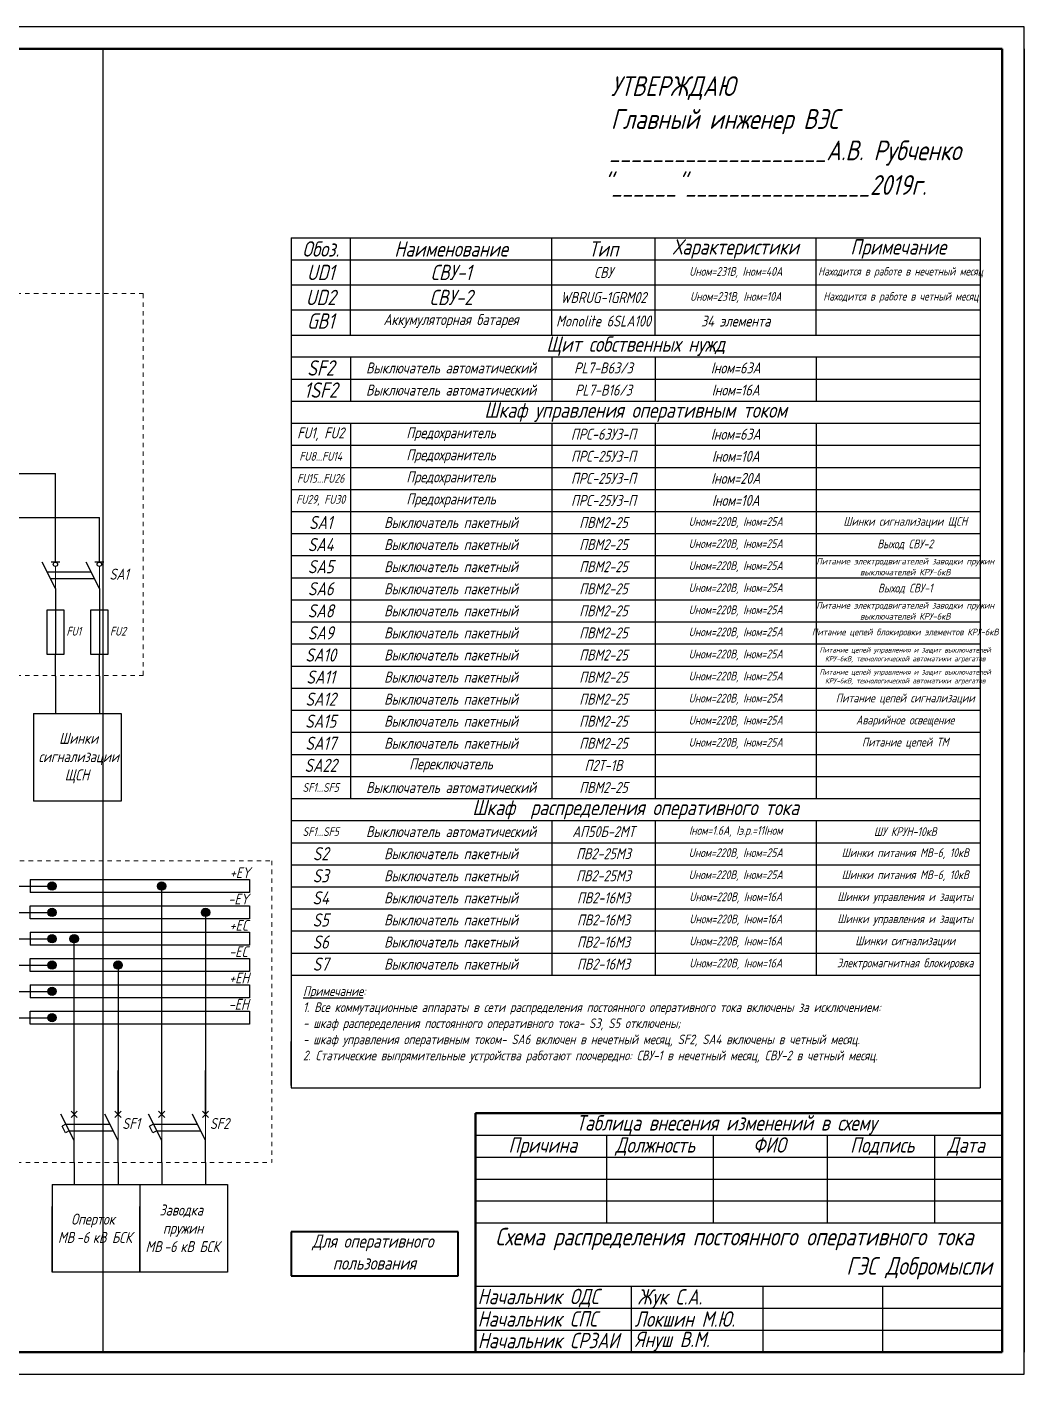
# Model space of a CAD drawing. Header units: millimetres. Extents: x 9 to 3294, y -207 to 2229.
# Drawn here: x 3066.6 to 3293.9, y 1921.9 to 2228.9 of the extents above; entities that cross this region are included whole.
import ezdxf

# ---------------------------------------------------------------- set-up
doc = ezdxf.new("R2010")
doc.units = ezdxf.units.MM
doc.linetypes.add('JIS_02_1.0', pattern=[2, 1, -1])
doc.layers.add('Разрывы', color=14, linetype='Continuous', lineweight=13)
doc.layers.add('Рамка', color=70, linetype='Continuous', plot=False)
doc.styles.add('eskdw', font='gost_0.ttf', dxfattribs={"oblique": 15})
doc.styles.get("Standard").update_dxf_attribs({"font": 'gost_0.ttf', "oblique": 15, "height": 2.5})

msp = doc.modelspace()

# ---------------------------------------------------------------- hatches: boundary and pattern name
h = msp.add_hatch(color=256)
edge = h.paths.add_edge_path()
edge.add_arc((3072.32, 2033.16), 0.957, 0, 360)
h = msp.add_hatch(color=256)
edge = h.paths.add_edge_path()
edge.add_arc((3072.32, 2033.16), 0.957, 0, 360)
h = msp.add_hatch(color=256)
edge = h.paths.add_edge_path()
edge.add_arc((3097.32, 2033.16), 0.957, 0, 360)
h = msp.add_hatch(color=256)
edge = h.paths.add_edge_path()
edge.add_arc((3072.32, 2027.16), 0.957, 0, 360)
h = msp.add_hatch(color=256)
edge = h.paths.add_edge_path()
edge.add_arc((3107.32, 2027.16), 0.957, 0, 360)
h = msp.add_hatch(color=256)
edge = h.paths.add_edge_path()
edge.add_arc((3072.32, 2021.16), 0.957, 0, 360)
h = msp.add_hatch(color=256)
edge = h.paths.add_edge_path()
edge.add_arc((3072.32, 2021.16), 0.957, 0, 360)
h = msp.add_hatch(color=256)
edge = h.paths.add_edge_path()
edge.add_arc((3077.37, 2021.16), 0.957, 0, 360)
h = msp.add_hatch(color=256)
edge = h.paths.add_edge_path()
edge.add_arc((3072.32, 2015.16), 0.957, 0, 360)
h = msp.add_hatch(color=256)
edge = h.paths.add_edge_path()
edge.add_arc((3087.37, 2015.16), 0.957, 0, 360)
h = msp.add_hatch(color=256)
edge = h.paths.add_edge_path()
edge.add_arc((3072.32, 2009.16), 0.957, 0, 360)
h = msp.add_hatch(color=256)
edge = h.paths.add_edge_path()
edge.add_arc((3072.32, 2003.16), 0.957, 0, 360)

# ---------------------------------------------------------------- linework, layer by layer
for p, q in [((3293.88, 2228.95), (2656.99, 2228.95)), ((3293.88, 2223.95), (3293.88, 2228.95)), ((3293.88, 1921.95), (3293.88, 2223.95)), ((3140.32, 2158.74), (3140.32, 2180.87)), ((3186.25, 2158.74), (3186.25, 2180.87)), ((3209.79, 2158.74), (3209.79, 2180.87)), ((3246.53, 2158.74), (3246.53, 2180.87)), ((2751.99, 2127.17), (3073.11, 2127.17)), ((3073.11, 2117.17), (3073.11, 2127.17)), ((2761.99, 2117.17), (3083.11, 2117.17)), ((3073.11, 2112), (3073.11, 2117)), ((3083.11, 2112), (3083.11, 2117.17)), ((3073.11, 2107), (3073.11, 2112)), ((3083.11, 2107), (3083.11, 2112)), ((3073.11, 2101), (3070.11, 2107)), ((3083.11, 2101), (3080.11, 2107)), ((3071.24, 2104.75), (3081.24, 2104.75)), ((3071.99, 2103.25), (3081.99, 2103.25)), ((3073.11, 2101), (3073.11, 2096)), ((3083.11, 2101), (3083.11, 2096)), ((3075.11, 2096), (3071.11, 2096)), ((3071.11, 2096), (3071.11, 2086)), ((3073.11, 2096), (3073.11, 2086)), ((3075.11, 2086), (3075.11, 2096)), ((3085.11, 2096), (3081.11, 2096)), ((3081.11, 2096), (3081.11, 2086)), ((3083.11, 2096), (3083.11, 2086)), ((3085.11, 2086), (3085.11, 2096)), ((3071.11, 2086), (3075.11, 2086)), ((3073.11, 2081), (3073.11, 2086)), ((3081.11, 2086), (3085.11, 2086)), ((3083.11, 2081), (3083.11, 2086)), ((3073.11, 2081), (3073.11, 2072.47)), ((3083.11, 2081), (3083.11, 2072.47)), ((3068.11, 2072.47), (3088.11, 2072.47)), ((3068.11, 2072.47), (3068.11, 2052.47)), ((3088.11, 2072.47), (3088.11, 2052.47)), ((3126.81, 2073.24), (3283.88, 2073.24)), ((3088.11, 2052.47), (3068.11, 2052.47)), ((3209.79, 2048.08), (3209.79, 2012.85)), ((3246.53, 2048.08), (3246.53, 2012.85)), ((3052.32, 2033.16), (3072.32, 2033.16)), ((3052.32, 2033.16), (3072.32, 2033.16)), ((3067.32, 2034.66), (3117.32, 2034.66)), ((3067.32, 2034.66), (3067.32, 2031.66)), ((3097.32, 1986.16), (3097.32, 2033.16)), ((3117.32, 2034.66), (3117.32, 2031.66)), ((3117.32, 2031.66), (3067.32, 2031.66)), ((3052.32, 2027.16), (3072.32, 2027.16)), ((3067.32, 2028.66), (3117.32, 2028.66)), ((3067.32, 2025.66), (3067.32, 2028.66)), ((3107.32, 2027.16), (3107.32, 1981.16)), ((3117.32, 2028.66), (3117.32, 2025.66)), ((3117.32, 2025.66), (3067.32, 2025.66)), ((3052.32, 2021.16), (3072.32, 2021.16)), ((3067.32, 2022.66), (3117.32, 2022.66)), ((3067.32, 2022.66), (3067.32, 2019.66)), ((3067.32, 2021.16), (3072.32, 2021.16)), ((3077.37, 1986.16), (3077.37, 2021.16)), ((3117.32, 2022.66), (3117.32, 2019.66)), ((3117.32, 2019.66), (3067.32, 2019.66)), ((3052.32, 2015.16), (3072.32, 2015.16)), ((3067.32, 2016.66), (3117.32, 2016.66)), ((3067.32, 2013.66), (3067.32, 2016.66)), ((3087.37, 2015.16), (3087.37, 2002.16)), ((3117.32, 2016.66), (3117.32, 2013.66)), ((3117.32, 2013.66), (3067.32, 2013.66)), ((3052.32, 2009.16), (3072.32, 2009.16)), ((3067.32, 2010.66), (3117.32, 2010.66)), ((3067.32, 2010.66), (3067.32, 2007.66)), ((3087.37, 2010.16), (3087.37, 1981.16)), ((3117.32, 2010.66), (3117.32, 2007.66)), ((3117.32, 2007.66), (3067.32, 2007.66)), ((3052.32, 2003.16), (3072.32, 2003.16)), ((3067.32, 2004.66), (3117.32, 2004.66)), ((3067.32, 2001.66), (3067.32, 2004.66)), ((3117.32, 2001.66), (3067.32, 2001.66)), ((3117.32, 2004.66), (3117.32, 2001.66)), ((3126.81, 1992.76), (3126.81, 1997.76)), ((3126.81, 1987.73), (3126.81, 1992.73)), ((3087.37, 1986.16), (3087.37, 1991.16)), ((3107.32, 1986.16), (3107.32, 1991.16)), ((3077.37, 1981.16), (3077.37, 1986.16)), ((3087.37, 1981.16), (3087.37, 1986.16)), ((3097.32, 1981.16), (3097.32, 1986.16)), ((3107.32, 1981.16), (3107.32, 1986.16)), ((3077.37, 1975.16), (3074.37, 1981.16)), ((3076.66, 1980.45), (3078.08, 1981.87)), ((3078.08, 1980.45), (3076.66, 1981.87)), ((3087.37, 1975.16), (3084.37, 1981.16)), ((3086.66, 1980.45), (3088.08, 1981.87)), ((3088.08, 1980.45), (3086.66, 1981.87)), ((3097.32, 1975.16), (3094.32, 1981.16)), ((3096.61, 1980.45), (3098.02, 1981.87)), ((3098.02, 1980.45), (3096.61, 1981.87)), ((3107.32, 1975.16), (3104.32, 1981.16)), ((3106.61, 1980.45), (3108.02, 1981.87)), ((3108.02, 1980.45), (3106.61, 1981.87)), ((3075.5, 1978.91), (3074.63, 1978.41)), ((3075.38, 1976.91), (3074.63, 1978.41)), ((3076.25, 1977.41), (3075.38, 1976.91)), ((3075.5, 1978.91), (3085.5, 1978.91)), ((3076.25, 1977.41), (3086.25, 1977.41)), ((3095.44, 1978.91), (3094.57, 1978.41)), ((3095.32, 1976.91), (3094.57, 1978.41)), ((3096.19, 1977.41), (3095.32, 1976.91)), ((3095.44, 1978.91), (3105.44, 1978.91)), ((3096.19, 1977.41), (3106.19, 1977.41)), ((3077.37, 1970.16), (3077.37, 1975.16)), ((3087.37, 1970.16), (3087.37, 1975.16)), ((3097.32, 1970.16), (3097.32, 1975.16)), ((3107.32, 1970.16), (3107.32, 1975.16)), ((3168.88, 1976.39), (3288.88, 1976.39)), ((3198.76, 1956.39), (3198.76, 1976.39)), ((3223.1, 1956.39), (3223.1, 1976.39)), ((3249.05, 1956.39), (3249.05, 1976.39)), ((3273.58, 1956.39), (3273.58, 1976.39)), ((3168.88, 1971.39), (3288.88, 1971.39)), ((3077.37, 1970.16), (3077.37, 1965.16)), ((3087.37, 1970.16), (3087.37, 1965.16)), ((3097.32, 1970.16), (3097.32, 1965.16)), ((3107.32, 1970.16), (3107.32, 1965.16)), ((3072.37, 1965.16), (3072.37, 1945.16)), ((3072.37, 1965.16), (3092.37, 1965.16)), ((3072.37, 1965.16), (3072.37, 1945.16)), ((3092.32, 1965.16), (3092.32, 1945.16)), ((3092.32, 1965.16), (3112.32, 1965.16)), ((3092.32, 1965.16), (3092.32, 1945.16)), ((3112.32, 1965.16), (3112.32, 1945.16)), ((3168.88, 1966.39), (3288.88, 1966.39)), ((3072.37, 1945.16), (3072.37, 1960.16)), ((3072.37, 1945.16), (3072.37, 1960.16)), ((3092.32, 1945.16), (3092.32, 1960.16)), ((3092.32, 1945.16), (3092.32, 1960.16)), ((3168.88, 1961.39), (3288.88, 1961.39)), ((3168.88, 1956.95), (3168.88, 1926.95)), ((3168.88, 1956.39), (3288.88, 1956.39)), ((3092.37, 1945.16), (3072.37, 1945.16)), ((3112.32, 1945.16), (3092.32, 1945.16)), ((3168.88, 1941.95), (3288.88, 1941.95)), ((3204.33, 1941.95), (3204.33, 1926.95)), ((3234.33, 1941.95), (3234.33, 1926.95)), ((3261.61, 1941.95), (3261.61, 1926.95)), ((3168.88, 1936.95), (3288.88, 1936.95)), ((3168.88, 1931.95), (3288.88, 1931.95)), ((2656.99, 1921.95), (3288.88, 1921.95)), ((3288.88, 1921.95), (3293.88, 1921.95))]:
    msp.add_line(p, q)
at = {"lineweight": 50}
for p, q in [((2676.99, 2223.95), (3288.88, 2223.95)), ((3288.88, 1926.95), (3288.88, 2223.95)), ((3168.88, 1981.39), (3168.88, 1961.95)), ((3168.88, 1981.39), (3288.88, 1981.39)), ((3288.88, 1926.95), (3288.88, 1976.95)), ((3168.88, 1961.95), (3168.88, 1971.95)), ((3168.88, 1946.95), (3168.88, 1961.95)), ((3168.88, 1936.95), (3168.88, 1946.95)), ((3168.88, 1926.95), (3168.88, 1936.95)), ((2676.99, 1926.95), (3096.99, 1926.95)), ((3018.88, 1926.95), (3288.88, 1926.95))]:
    msp.add_line(p, q, dxfattribs=at)
at = {"lineweight": -2}
for p, q in [((3126.81, 2180.87), (3283.88, 2180.87)), ((3126.81, 2180.87), (3126.81, 1987.17)), ((3283.88, 2180.87), (3283.88, 1987.17)), ((3126.81, 2175.84), (3283.88, 2175.84)), ((3126.81, 2170.14), (3283.88, 2170.14)), ((3126.81, 2164.44), (3283.88, 2164.44)), ((3126.81, 2164.44), (3283.88, 2164.44)), ((3126.81, 2158.74), (3283.88, 2158.74)), ((3126.81, 2153.74), (3283.88, 2153.74)), ((3140.32, 2153.74), (3140.32, 2143.68)), ((3186.25, 2153.74), (3186.25, 2143.68)), ((3209.79, 2153.74), (3209.79, 2143.68)), ((3246.53, 2153.74), (3246.53, 2143.68)), ((3126.81, 2148.71), (3283.88, 2148.71)), ((3126.81, 2143.68), (3283.88, 2143.68)), ((3126.81, 2138.65), (3283.88, 2138.65)), ((3140.32, 2138.65), (3140.32, 2128.58)), ((3186.25, 2138.65), (3186.25, 2128.58)), ((3209.79, 2138.65), (3209.79, 2128.58)), ((3246.53, 2138.65), (3246.53, 2128.58)), ((3126.81, 2133.62), (3283.88, 2133.62)), ((3126.81, 2128.58), (3283.88, 2128.58)), ((3140.32, 2128.58), (3140.32, 2053.11)), ((3186.25, 2128.58), (3186.25, 2073.24)), ((3209.79, 2128.58), (3209.79, 2053.11)), ((3246.53, 2128.58), (3246.53, 2053.11)), ((3126.81, 2123.55), (3283.88, 2123.55)), ((3126.81, 2118.52), (3283.88, 2118.52)), ((3126.81, 2113.49), (3283.88, 2113.49)), ((3126.81, 2108.46), (3283.88, 2108.46)), ((3126.81, 2103.43), (3283.88, 2103.43)), ((3126.81, 2098.39), (3283.88, 2098.39)), ((3126.81, 2093.36), (3283.88, 2093.36)), ((3126.81, 2088.33), (3283.88, 2088.33)), ((3126.81, 2083.3), (3283.88, 2083.3)), ((3126.81, 2078.27), (3283.88, 2078.27)), ((3126.81, 2078.27), (3283.88, 2078.27)), ((3126.81, 2073.24), (3283.88, 2073.24)), ((3186.25, 2073.24), (3186.25, 2058.14)), ((3126.81, 2068.2), (3283.88, 2068.2)), ((3126.81, 2063.17), (3283.88, 2063.17)), ((3126.81, 2058.14), (3283.88, 2058.14)), ((3186.25, 2058.14), (3186.25, 2053.11)), ((3126.81, 2053.11), (3283.88, 2053.11)), ((3126.81, 2048.08), (3283.88, 2048.08)), ((3186.25, 2048.08), (3186.25, 2012.85)), ((3126.81, 2043.04), (3283.88, 2043.04)), ((3126.81, 2038.01), (3283.88, 2038.01)), ((3126.81, 2032.98), (3283.88, 2032.98)), ((3126.81, 2027.95), (3283.88, 2027.95)), ((3126.81, 2022.92), (3283.88, 2022.92)), ((3126.81, 2017.89), (3283.88, 2017.89)), ((3126.81, 2012.85), (3283.88, 2012.85)), ((3126.81, 1987.17), (3283.88, 1987.17))]:
    msp.add_line(p, q, dxfattribs=at)
at = {"linetype": 'JIS_02_1.0', "lineweight": 15}
for p, q in [((2952.21, 2168.17), (3093.11, 2168.17)), ((3093.11, 2081.17), (3093.11, 2168.17)), ((3012.2, 2081.17), (3093.11, 2081.17)), ((2746.99, 2038.9), (3122.42, 2038.9)), ((3122.42, 2038.9), (3122.42, 1970.16)), ((3062.32, 1970.16), (3122.42, 1970.16))]:
    msp.add_line(p, q, dxfattribs=at)
at = {"lineweight": -3}
for p, q in [((3073.11, 2107), (3072.11, 2107)), ((3074.11, 2107), (3073.11, 2107)), ((3083.11, 2107), (3082.11, 2107)), ((3084.11, 2107), (3083.11, 2107))]:
    msp.add_line(p, q, dxfattribs=at)
at = {"color": 0, "lineweight": -3}
for p, q in [((3073.11, 2107), (3072.11, 2107)), ((3074.11, 2107), (3073.11, 2107)), ((3083.11, 2107), (3082.11, 2107)), ((3084.11, 2107), (3083.11, 2107))]:
    msp.add_line(p, q, dxfattribs=at)
at = {"lineweight": 40}
for p, q in [((3164.88, 1954.35), (3126.81, 1954.35)), ((3126.81, 1954.35), (3126.81, 1944.35)), ((3164.88, 1944.35), (3164.88, 1954.35)), ((3164.88, 1944.35), (3164.88, 1954.35)), ((3126.81, 1944.35), (3164.88, 1944.35))]:
    msp.add_line(p, q, dxfattribs=at)
at = {"color": 0, "lineweight": -3}
for centre in [(3073.11, 2106.5), (3083.11, 2106.5)]:
    msp.add_circle(centre, 0.5, dxfattribs=at)
for centre in [(3072.32, 2033.16), (3072.32, 2033.16), (3097.32, 2033.16), (3072.32, 2027.16), (3107.32, 2027.16), (3072.32, 2021.16), (3072.32, 2021.16), (3077.37, 2021.16), (3072.32, 2015.16), (3087.37, 2015.16), (3072.32, 2009.16), (3072.32, 2003.16)]:
    msp.add_circle(centre, 0.957)
at = {"layer": 'Разрывы'}
for p, q in [((3073.11, 2106), (3073.11, 2101)), ((3083.11, 2106), (3083.11, 2101)), ((3077.37, 1981.16), (3077.37, 1975.16)), ((3087.37, 1981.16), (3087.37, 1975.16)), ((3097.32, 1981.16), (3097.32, 1975.16)), ((3107.32, 1981.16), (3107.32, 1975.16))]:
    msp.add_line(p, q, dxfattribs=at)
at = {"layer": 'Рамка'}
for p, q in [((3081.99, 2223.95), (3080.99, 2223.95)), ((3083.88, 2223.95), (3083.88, 1926.95)), ((3293.88, 2223.95), (3293.88, 1926.95))]:
    msp.add_line(p, q, dxfattribs=at)

# ---------------------------------------------------------------- texts
at = {"style": 'eskdw', "oblique": 15}
for s, height, p in [('УТВЕРЖДАЮ', 4.5, (3199.71, 2213.21)), ('Главный инженер ВЭС', 4.5, (3199.71, 2205.71)), ('____________________А.В. Рубченко', 4.5, (3199.46, 2198.56)), ('"______"_________________2019г. ', 4.5, (3197.84, 2190.68)), ('Шинки', 2.5, (3073.94, 2065.57)), ('сигнализации', 2.5, (3069.26, 2061.4)), ('ЩСН', 2.5, (3075.23, 2057.24)), ('SF1', 2.5, (3088.33, 1977.79)), ('SF2', 2.5, (3108.28, 1977.79)), ('Заводка', 2.5, (3096.8, 1958.08)), ('Оперток', 2.5, (3076.68, 1956)), ('пружин', 2.5, (3097.61, 1953.92)), ('МВ', 2.5, (3073.68, 1951.82)), ('-6', 2.5, (3077.93, 1951.82)), ('кВ БСК', 2.5, (3081.63, 1951.82)), ('МВ', 2.5, (3093.63, 1949.74)), ('-6', 2.5, (3097.87, 1949.74)), ('кВ БСК', 2.5, (3101.58, 1949.74)), ('Жук С.А.', 3.5, (3205.78, 1937.79)), ('Начальник СПС', 3.5, (3169.34, 1932.76)), ('Локшин М.Ю.', 3.5, (3205.11, 1932.73)), ('Начальник СРЗАИ ', 3.5, (3169.38, 1927.83)), ('Януш В.М.', 3.5, (3205.15, 1928.09))]:
    msp.add_text(s, height=height, dxfattribs=at).set_placement(p)
at = {"color": 0, "style": 'eskdw', "oblique": 15}
for s, height, p in [('SA1', 2.5, (3085.4, 2102.98)), ('FU1', 2, (3075.61, 2090.23)), ('FU2', 2, (3085.53, 2090.23)), ('+EY', 2.5, (3112.84, 2034.95)), ('-EY', 2.5, (3112.5, 2028.95)), ('+EC', 2.5, (3112.77, 2022.95)), ('-EC', 2.5, (3112.68, 2016.95)), ('+EH', 2.5, (3112.68, 2010.95)), ('-EH', 2.5, (3112.59, 2004.95))]:
    msp.add_text(s, height=height, dxfattribs=at).set_placement(p)
at = {"lineweight": 50, "style": 'eskdw', "oblique": 15}
msp.add_text('Начальник ОДС', height=3.5, dxfattribs=at).set_placement((3169.34, 1937.87))
at = {"lineweight": -2, "attachment_point": 5, "style": 'eskdw'}
for s, insert, char_height, width in [('Обоз.', (3133.56, 2178.35), 3.5, 13.3857), ('Наименование', (3163.28, 2178.35), 3.5, 45.8138), ('Тип', (3198.02, 2178.35), 3.5, 23.4148), ('Характеристики', (3228.16, 2178.35), 3.5, 36.6281), ('Примечание', (3265.21, 2178.35), 3.5, 37.2297), ('UD1', (3133.56, 2172.99), 3.5, 13.3857), ('СВУ-1', (3163.28, 2172.99), 3.5, 45.8138), ('СВУ', (3198.02, 2172.99), 2.5, 23.4148), ('Uном=231В, Iном=40А', (3228.16, 2172.99), 2, 36.6281), ('Находится в работе в нечетный месяц', (3265.74, 2172.99), 1.9, 37.2297), ('UD2', (3133.56, 2167.29), 3.5, 13.3857), ('СВУ-2', (3163.28, 2167.29), 3.5, 45.8138), ('WBRUG-1GRM02', (3198.02, 2167.29), 2.5, 23.4148), ('Uном=231В, Iном=10А', (3228.16, 2167.29), 2, 36.6281), ('\\pt1.9;Находится в работе в четный месяц', (3265.81, 2167.29), 1.9, 37.2297), ('GB1', (3133.56, 2161.92), 3.5, 13.3857), ('Аккумуляторная батарея', (3163.28, 2161.92), 2.5, 45.8138), ('Monolite 6SLA100', (3198.02, 2161.92), 2.5, 23.4148), ('34 элемента', (3228.16, 2161.92), 2.5, 36.6281), ('Щит собственных нужд', (3205.35, 2156.19), 3.5, 156.9521), ('SF2', (3133.56, 2151.23), 3.5, 13.3857), ('Выключатель автоматический', (3163.28, 2151.23), 2.5, 45.8138), ('PL7-B63/3', (3198.02, 2151.23), 2.5, 23.4148), ('Iном=63А', (3228.16, 2151.23), 2.5, 36.6281), ('1SF2', (3133.56, 2146.19), 3.5, 13.3857), ('Выключатель автоматический', (3163.28, 2146.19), 2.5, 45.8138), ('PL7-B16/3', (3198.02, 2146.19), 2.5, 23.4148), ('Iном=16А', (3228.16, 2146.19), 2.5, 36.6281), ('Шкаф управления оперативным током ', (3205.35, 2141.16), 3.5, 156.9521), ('FU1, FU2', (3133.56, 2136.13), 2.5, 13.3857), ('Предохранитель ', (3163.28, 2136.13), 2.5, 45.8138), ('ПРС-63У3-П', (3198.02, 2136.13), 2.5, 23.4148), ('Iном=63А', (3228.16, 2136.13), 2.5, 36.6281), ('FU8...FU14', (3133.56, 2131.1), 2, 13.3857), ('Предохранитель ', (3163.28, 2131.1), 2.5, 45.8138), ('ПРС-25У3-П', (3198.02, 2131.1), 2.5, 23.4148), ('Iном=10А', (3228.16, 2131.1), 2.5, 36.6281), ('Предохранитель ', (3163.28, 2126.07), 2.5, 45.8138), ('FU15...FU26', (3133.56, 2126.07), 2, 13.3857), ('ПРС-25У3-П', (3198.02, 2126.07), 2.5, 23.4148), ('Iном=20А', (3228.16, 2126.07), 2.5, 36.6281), ('FU29, FU30', (3133.56, 2121.04), 2, 13.3857), ('Предохранитель ', (3163.28, 2121.04), 2.5, 45.8138), ('ПРС-25У3-П', (3198.02, 2121.04), 2.5, 23.4148), ('Iном=10А', (3228.16, 2121.04), 2.5, 36.6281), ('SА1', (3133.56, 2116), 3, 13.3857), ('Выключатель пакетный', (3163.28, 2116), 2.5, 45.8138), ('ПВМ2-25', (3198.02, 2116), 2.5, 23.4148), ('Uном=220В, Iном=25А', (3228.16, 2116), 2, 36.6281), ('Шинки сигнализации ЩСН', (3266.8, 2116), 2, 37.2297), ('SА4', (3133.56, 2110.97), 3, 13.3857), ('Выключатель пакетный', (3163.28, 2110.97), 2.5, 45.8138), ('ПВМ2-25', (3198.02, 2110.97), 2.5, 23.4148), ('Uном=220В, Iном=25А', (3228.16, 2110.97), 2, 36.6281), ('Выход СВУ-2', (3266.8, 2110.97), 2, 37.2297), ('SА5', (3133.56, 2105.94), 3, 13.3857), ('Выключатель пакетный', (3163.28, 2105.94), 2.5, 45.8138), ('ПВМ2-25', (3198.02, 2105.94), 2.5, 23.4148), ('Uном=220В, Iном=25А', (3228.16, 2105.94), 2, 36.6281), ('Питание электродвигателей заводки пружин выключателей КРУ-6кВ', (3266.8, 2105.94), 1.5, 37.2297), ('SА6', (3133.56, 2100.91), 3, 13.3857), ('Выключатель пакетный', (3163.28, 2100.91), 2.5, 45.8138), ('ПВМ2-25', (3198.02, 2100.91), 2.5, 23.4148), ('Uном=220В, Iном=25А', (3228.16, 2100.91), 2, 36.6281), ('Выход СВУ-1', (3266.8, 2100.91), 2, 37.2297), ('SА8', (3133.56, 2095.88), 3, 13.3857), ('Выключатель пакетный', (3163.28, 2095.88), 2.5, 45.8138), ('ПВМ2-25', (3198.02, 2095.88), 2.5, 23.4148), ('Uном=220В, Iном=25А', (3228.16, 2095.88), 2, 36.6281), ('Питание электродвигателей заводки пружин выключателей КРУ-6кВ', (3266.8, 2095.88), 1.5, 37.2297), ('SА9', (3133.56, 2090.85), 3, 13.3857), ('Выключатель пакетный', (3163.28, 2090.85), 2.5, 45.8138), ('ПВМ2-25', (3198.02, 2090.85), 2.5, 23.4148), ('Uном=220В, Iном=25А', (3228.16, 2090.85), 2, 36.6281), ('Питание цепей блокировки элементов КРУ-6кВ', (3266.8, 2090.85), 1.5, 37.2297), ('SА10', (3133.56, 2085.81), 3, 13.3857), ('Выключатель пакетный', (3163.28, 2085.81), 2.5, 45.8138), ('ПВМ2-25', (3198.02, 2085.81), 2.5, 23.4148), ('Uном=220В, Iном=25А', (3228.16, 2085.81), 2, 36.6281), ('Питание цепей управления и защит выключателей КРУ-6кВ, технологической автоматики агрегатов', (3266.8, 2085.81), 1.2, 37.2297), ('SА11', (3133.56, 2080.78), 3, 13.3857), ('Выключатель пакетный', (3163.28, 2080.78), 2.5, 45.8138), ('ПВМ2-25', (3198.02, 2080.78), 2.5, 23.4148), ('Uном=220В, Iном=25А', (3228.16, 2080.78), 2, 36.6281), ('Питание цепей управления и защит выключателей КРУ-6кВ, технологической автоматики агрегатов', (3266.8, 2080.78), 1.2, 37.2297), ('SА12', (3133.56, 2075.75), 3, 13.3857), ('Выключатель пакетный', (3163.28, 2075.75), 2.5, 45.8138), ('ПВМ2-25', (3198.02, 2075.75), 2.5, 23.4148), ('Uном=220В, Iном=25А', (3228.16, 2075.75), 2, 36.6281), ('Питание цепей сигнализации', (3266.8, 2075.75), 2, 37.2297), ('SА15', (3133.56, 2070.72), 3, 13.3857), ('Выключатель пакетный', (3163.28, 2070.72), 2.5, 45.8138), ('ПВМ2-25', (3198.02, 2070.72), 2.5, 23.4148), ('Uном=220В, Iном=25А', (3228.16, 2070.72), 2, 36.6281), ('Аварийное освещение', (3266.8, 2070.72), 2, 37.2297), ('SА17', (3133.56, 2065.69), 3, 13.3857), ('Выключатель пакетный', (3163.28, 2065.69), 2.5, 45.8138), ('ПВМ2-25', (3198.02, 2065.69), 2.5, 23.4148), ('Uном=220В, Iном=25А', (3228.16, 2065.69), 2, 36.6281), ('Питание цепей ТМ', (3266.8, 2065.69), 2, 37.2297), ('SА22', (3133.56, 2060.66), 3, 13.3857), ('Переключатель', (3163.28, 2060.66), 2.5, 45.8138), ('П2Т-1В', (3198.02, 2060.66), 2.5, 23.4148), ('SF1...SF5', (3133.56, 2055.62), 2, 13.3857), ('Выключатель автоматический', (3163.28, 2055.62), 2.5, 45.8138), ('ПВМ2-25', (3198.02, 2055.62), 2.5, 23.4148), ('Шкаф  распределения оперативного тока', (3205.35, 2050.59), 3.5, 156.9521), ('SF1...SF5', (3133.56, 2045.56), 2, 13.3857), ('Выключатель автоматический', (3163.28, 2045.56), 2.5, 45.8138), ('АП50Б-2МТ', (3198.02, 2045.56), 2.5, 23.4148), ('Iном=1.6А, Iэ.р.=11Iном', (3228.16, 2045.56), 2, 36.6281), ('ШУ КРУН-10кВ', (3266.8, 2045.56), 2, 37.2297), ('S2', (3133.56, 2040.53), 3, 13.3857), ('Выключатель пакетный', (3163.28, 2040.53), 2.5, 45.8138), ('ПВ2-25М3', (3198.02, 2040.53), 2.5, 23.4148), ('Uном=220В, Iном=25А', (3228.16, 2040.53), 2, 36.6281), ('Шинки питания МВ-6, 10кВ', (3266.8, 2040.53), 2, 37.2297), ('S3', (3133.56, 2035.5), 3, 13.3857), ('Выключатель пакетный', (3163.28, 2035.5), 2.5, 45.8138), ('ПВ2-25М3', (3198.02, 2035.5), 2.5, 23.4148), ('Uном=220В, Iном=25А', (3228.16, 2035.5), 2, 36.6281), ('Шинки питания МВ-6, 10кВ', (3266.8, 2035.5), 2, 37.2297), ('S4', (3133.56, 2030.47), 3, 13.3857), ('Выключатель пакетный', (3163.28, 2030.47), 2.5, 45.8138), ('ПВ2-16М3', (3198.02, 2030.47), 2.5, 23.4148), ('Uном=220В, Iном=16А', (3228.16, 2030.47), 2, 36.6281), ('Шинки управления и защиты', (3266.8, 2030.47), 2, 37.2297), ('S5', (3133.56, 2025.43), 3, 13.3857), ('Выключатель пакетный', (3163.28, 2025.43), 2.5, 45.8138), ('ПВ2-16М3', (3198.02, 2025.43), 2.5, 23.4148), ('Uном=220В, Iном=16А', (3228.16, 2025.43), 2, 36.6281), ('Шинки управления и защиты', (3266.8, 2025.43), 2, 37.2297), ('S6', (3133.56, 2020.4), 3, 13.3857), ('Выключатель пакетный', (3163.28, 2020.4), 2.5, 45.8138), ('ПВ2-16М3', (3198.02, 2020.4), 2.5, 23.4148), ('Uном=220В, Iном=16А', (3228.16, 2020.4), 2, 36.6281), ('Шинки сигнализации', (3266.8, 2020.4), 2, 37.2297), ('S7', (3133.56, 2015.37), 3, 13.3857), ('Выключатель пакетный', (3163.28, 2015.37), 2.5, 45.8138), ('ПВ2-16М3', (3198.02, 2015.37), 2.5, 23.4148), ('Uном=220В, Iном=16А', (3228.16, 2015.37), 2, 36.6281), ('Электромагнитная блокировка', (3266.8, 2015.37), 2, 37.2297)]:
    msp.add_mtext(s, dxfattribs=dict(at, insert=insert, char_height=char_height, width=width))
at = {"attachment_point": 1, "style": 'eskdw'}
for s, insert, char_height, width in [('{\\LПримечание}:\\P1. Все коммутационные аппараты в сети распределения постоянного оперативного тока включены за исключением: \\P- шкаф распеределения постоянного оперативного тока- S3, S5 отключены;\\P- шкаф управления оперативным током- SA6 включен в нечетный месяц, SF2, SA4 включены в четный месяц.\\P2. Статические выпрямительные устройства работают поочередно: СВУ-1 в нечетный месяц, СВУ-2 в четный месяц.', (3129.54, 2010.32), 2.2, 162.3541), ('\\pi27.615;Таблица внесения изменений в схему', (3164.18, 1980.94), 3.5, 122.5425), ('\\pi9.1735;Схема распределения постоянного оперативного тока \\P\\pi89.185;ГЭС Добромысли', (3164.18, 1955.26), 4, 122.5425)]:
    msp.add_mtext(s, dxfattribs=dict(at, insert=insert, char_height=char_height, width=width))
at = {"char_height": 3.5, "attachment_point": 1}
for s, insert in [('\\pi7.4656;Причина', (3168.88, 1975.9)), ('\\pi4.8124;Должность', (3195.91, 1975.9)), ('\\pi10.838;ФИО', (3221.25, 1975.9)), ('\\pi7.5904;{\\fGOST_type_A|b0|i0|c204|p2;Подпись}', (3246.65, 1975.9)), ('\\pi9.9324;Дата', (3266.49, 1975.9))]:
    msp.add_mtext_dynamic_manual_height_columns(s, width=29.879, gutter_width=12.5, heights=[0], dxfattribs=dict(at, insert=insert))
at = {"lineweight": 40, "insert": (3129.43, 1953.74), "char_height": 3, "width": 32.9128, "attachment_point": 1, "style": 'eskdw'}
msp.add_mtext('\\pi2.2046;Для оперативного \\P\\pi6.8948;пользования', dxfattribs=at)

doc.saveas('drawing.dxf')
